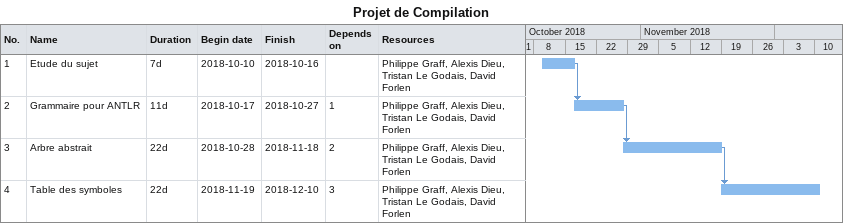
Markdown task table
Projet de Compilation

| ID | Task | Duration | Start | Finish | Predecessors | Resources |
|---|---|---|---|---|---|---|
| 1 | Etude du sujet | 7d | 2018-10-10 | 2018-10-16 |  | Philippe Graff, Alexis Dieu, Tristan Le Godais, David Forlen |
| 2 | Grammaire pour ANTLR | 11d | 2018-10-17 | 2018-10-27 | 1 | Philippe Graff, Alexis Dieu, Tristan Le Godais, David Forlen |
| 3 | Arbre abstrait | 22d | 2018-10-28 | 2018-11-18 | 2 | Philippe Graff, Alexis Dieu, Tristan Le Godais, David Forlen |
| 4 | Table des symboles | 22d | 2018-11-19 | 2018-12-10 | 3 | Philippe Graff, Alexis Dieu, Tristan Le Godais, David Forlen |
